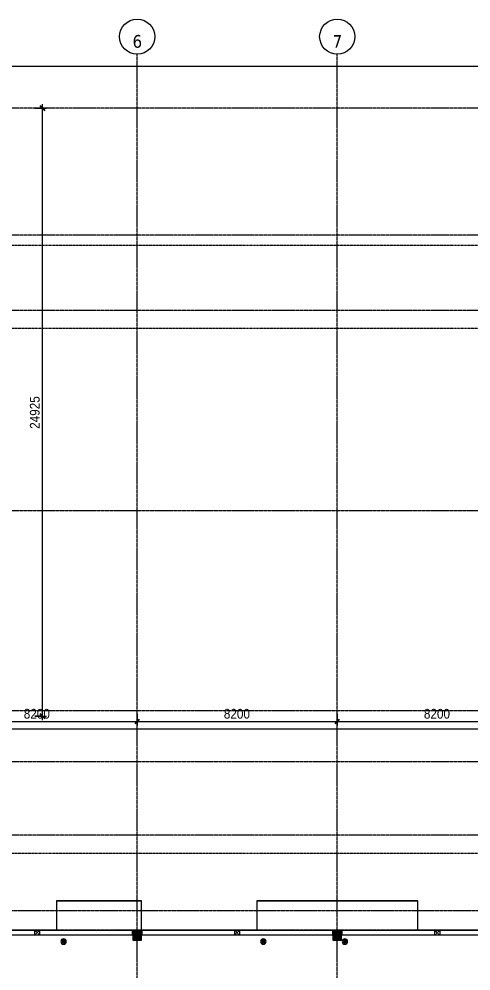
# Model space of a CAD drawing. Header units: millimetres. Extents: x 27447 to 251759, y -15958 to 82948.
# Drawn here: x 56111 to 74634, y 42869 to 81890 of the extents above; entities that cross this region are included whole.
import ezdxf

# ---------------------------------------------------------------- set-up
doc = ezdxf.new("R2010")
doc.units = ezdxf.units.MM
for name, pattern in [('Dash', [6, 3, -3]), ('Dash Dot 3_16_', [7.9375, 4.7625, -1.5875, 0, -1.5875]), ('Grid Line', [22.225, 12.7, -3.175, 3.175, -3.175])]:
    doc.linetypes.add(name, pattern=pattern)
for name, color, linetype, lineweight in [('0-1', 7, 'Continuous', 5), ('A-ANNO-DIMS', 211, 'Continuous', 9), ('A-ANNO-DIMS-160', 211, 'Continuous', 9), ('A-FLOR', 192, 'Continuous', 9), ('A-FLOR-1', 250, 'Continuous', 9), ('A-WALL', 113, 'Continuous', 9), ('G-ANNO-SYMB-1', 111, 'Dash Dot 3_16_', 18), ('G-IMPT', 8, 'Continuous', 9), ('M-EQPM', 50, 'Continuous', 9), ('S-COLS', 52, 'Continuous', 9), ('S-COLS-1', 52, 'Continuous', 5), ('S-COLS-2', 7, 'Continuous', 18), ('S-COLS-HDLN', 52, 'Dash', 9), ('S-GRID-1', 1, 'Grid Line', 9), ('S-GRID-IDEN', 1, 'Continuous', 9)]:
    doc.layers.add(name, color=color, linetype=linetype, lineweight=lineweight)
doc.styles.add('Tahoma_B', font='tahomabd_0.ttf', dxfattribs={"height": 520})
doc.styles.add('UTM Avo', font='UTM Avo.ttf', dxfattribs={"width": 0.9, "height": 400})
doc.dimstyles.new('1_Dim_chi_tiet_2_5', dxfattribs={"dimscale": 304.8, "dimtxt": 399.720379, "dimasz": 0.629921, "dimexe": 0.524934, "dimexo": 0.0625, "dimgap": 0.052493, "dimtad": 1, "dimdec": 0, "dimrnd": 5, "dimzin": 0, "dimdsep": 46, "dimtxsty": 'UTM Avo', "dimblk1": 'OBLIQUE', "dimblk2": 'OBLIQUE', "dimsah": 1, "dimcen": 0.09, "dimdle": 0.524934, "dimazin": 0, "dimtfac": 1, "dimtdec": 4, "dimtix": 1, "dimtmove": 0, "dimatfit": 3, "dimfxl": 1.049869, "dimfxlon": 1, "dimtvp": 1, "dimtolj": 1, "dimtzin": 0, "dimarcsym": 2})

# ---------------------------------------------------------------- blocks, each defined once
blk = doc.blocks.new('NCV_TKTC_KET CAU_rvt-1-TKCS_MB TUM MÁI')
at = {"layer": 'S-COLS-1'}
for points in [[(61128, 44135), (61128, 44535), (60778, 44535), (60778, 44135)], [(69328, 44135), (69328, 44535), (68978, 44535), (68978, 44135)]]:
    blk.add_hatch(color=256, dxfattribs=at).paths.add_polyline_path(points)
at = {"layer": 'A-FLOR-1'}
for p, q in [((61128, 45737), (57653, 45737)), ((57653, 45737), (57653, 44537)), ((61128, 44537), (61128, 45737)), ((72453, 45737), (65853, 45737)), ((65853, 45737), (65853, 44537)), ((72453, 44537), (72453, 45737)), ((61138, 44537), (61128, 44537)), ((73152, 44537), (72453, 44537)), ((77178, 44537), (73352, 44537))]:
    blk.add_line(p, q, dxfattribs=at)
at = {"layer": 'S-COLS-2'}
for p, q in [((61128, 44535), (60778, 44535)), ((60778, 44535), (60778, 44135)), ((61128, 44135), (61128, 44535)), ((69328, 44535), (68978, 44535)), ((68978, 44535), (68978, 44135)), ((69328, 44135), (69328, 44535)), ((60778, 44135), (61128, 44135)), ((68978, 44135), (69328, 44135))]:
    blk.add_line(p, q, dxfattribs=at)
blk = doc.blocks.new('TKTC_XREF_260130_MB TUM MAI - TKTC_XREF_260130_MB TUM MAI_dwg_RD-4167670-TKCS_MB TUM MÁI')
at = {"layer": 'G-IMPT'}
for p, q in [((-75, 0), (75, 0)), ((-53, 53), (53, -53)), ((-53, -53), (53, 53)), ((0, 75), (0, -75))]:
    blk.add_line(p, q, dxfattribs=at)
for radius in [75, 37.5]:
    blk.add_circle((0, 0), radius, dxfattribs=at)
blk = doc.blocks.new('TKTC_XREF_260130_MB TUM MAI - TKTC_XREF_260130_MB TUM MAI_dwg-4167669-TKCS_MB TUM MÁI')
at = {"layer": 'G-IMPT', "flags": 128}
for points in [[(-142014, -816632), (-142024, -816632), (-142024, -815432), (-145499, -815432), (-145499, -816631)], [(-130699, -816632), (-130699, -815432), (-137299, -815432), (-137299, -816631)]]:
    blk.add_lwpolyline(points, dxfattribs=at)
at = {"extrusion": (0, 0, -1), "xscale": 1.5, "yscale": 1.5, "zscale": -1.5, "rotation": 330.0137897223599}
for p in [(145216, -817093), (137030, -817093), (133684, -817093)]:
    blk.add_blockref('TKTC_XREF_260130_MB TUM MAI - TKTC_XREF_260130_MB TUM MAI_dwg_RD-4167670-TKCS_MB TUM MÁI', p, dxfattribs=at)
blk = doc.blocks.new('TKTC_XREF_260130_MB TUM MAI - TKTC_XREF_251221_MB TUM MAI-2041484-TKCS_MB TUM MÁI')
blk.add_blockref('TKTC_XREF_260130_MB TUM MAI - TKTC_XREF_260130_MB TUM MAI_dwg-4167669-TKCS_MB TUM MÁI', (169499, 843934))
blk = doc.blocks.new('G1_SOF - BO TRU - 200x200-3061822-TKCS_MB TUM MÁI')
at = {"layer": 'S-COLS'}
for p, q in [((-100, 100), (100, 100)), ((-100, -100), (-100, 100)), ((100, 100), (100, -100)), ((100, -100), (-100, -100))]:
    blk.add_line(p, q, dxfattribs=at)
at = {"layer": 'S-COLS-HDLN'}
for p, q in [((100, 100), (-100, -100)), ((-100, 100), (100, -100))]:
    blk.add_line(p, q, dxfattribs=at)
blk = doc.blocks.new('TKTC_QUAT HUT KHOI_260130 - TKTC_QUAT HUT KHOI_260130_dwg-4168555-TKCS_MB TUM MÁI')
at = {"layer": 'G-IMPT', "flags": 128}
for points in [[(61137, 44541), (61127, 44541), (61127, 45741), (57652, 45741), (57652, 44541), (52927, 44541), (52927, 45735), (48853, 45735)], [(112053, 45740), (107977, 45740), (107977, 44541), (103252, 44541), (103252, 45741), (99779, 45741), (99779, 44541), (95052, 44541), (95052, 45741), (88452, 45741), (88452, 44541), (83727, 44541), (83727, 45741), (77177, 45741), (77177, 44541), (72452, 44541), (72452, 45741), (65852, 45741), (65852, 44541)]]:
    blk.add_lwpolyline(points, dxfattribs=at)
blk = doc.blocks.new('TKTC_QUAT HUT KHOI_260130 - TKTC_QUAT HUT KHOI_260130-2046036-TKCS_MB TUM MÁI')
blk.add_blockref('TKTC_QUAT HUT KHOI_260130 - TKTC_QUAT HUT KHOI_260130_dwg-4168555-TKCS_MB TUM MÁI', (-33652, -17239))
blk = doc.blocks.new('TKTC_BON NUOC MAI_260130 - TKTC_BON NUOC MAI_260130_dwg-3426650-TKCS_MB TUM MÁI')
at = {"layer": 'G-IMPT', "flags": 128}
blk.add_lwpolyline([(-125974, -816632), (-130699, -816632), (-130699, -815432), (-137299, -815432), (-137299, -816632), (-142024, -816632), (-142024, -815432), (-145499, -815432), (-145499, -816632), (-150224, -816632), (-150224, -815438), (-154299, -815438)], dxfattribs=at)
blk = doc.blocks.new('TKTC_BON NUOC MAI_260130 - TKTC_BON NUOC MAI_260130-2047084-TKCS_MB TUM MÁI')
blk.add_blockref('TKTC_BON NUOC MAI_260130 - TKTC_BON NUOC MAI_260130_dwg-3426650-TKCS_MB TUM MÁI', (169499, 843934))
blk = doc.blocks.new('Grid - M_Grid Head - Circle-353313-TKCS_MB TUM MÁI')
at = {"layer": 'S-GRID-IDEN'}
blk.add_circle((0, 0), 4.5, dxfattribs=at)
blk = doc.blocks.new('DIMBLOCK31-TKCS_MB TUM MÁI')
at = {"layer": 'A-ANNO-DIMS-160'}
for p, q in [((54953, 80280), (54953, 79800)), ((54953, 79960), (54953, 80280)), ((105953, 80280), (105953, 79800)), ((105953, 79960), (105953, 80280)), ((54793, 79960), (106113, 79960))]:
    blk.add_line(p, q, dxfattribs=at)
at = {"layer": 'A-ANNO-DIMS-160', "lineweight": 25}
for p, q in [((54953, 79960), (55049, 80056)), ((105953, 79960), (106049, 80056)), ((54953, 79960), (54857, 79864)), ((105953, 79960), (105857, 79864))]:
    blk.add_line(p, q, dxfattribs=at)
at = {"layer": 'A-ANNO-DIMS-160', "color": 0, "insert": (79768, 80480), "char_height": 400, "width": 1643.29, "attachment_point": 1, "line_spacing_factor": 1.110334, "style": 'UTM Avo'}
blk.add_mtext('51000', dxfattribs=at)
blk = doc.blocks.new('_Oblique')
at = {"color": 0, "linetype": 'ByBlock', "lineweight": -2}
blk.add_line((-0.5, -0.5), (0.5, 0.5), dxfattribs=at)
blk = doc.blocks.new('DIMBLOCK37-TKCS_MB TUM MÁI')
at = {"layer": 'A-ANNO-DIMS-160'}
for p, q in [((56755, 78237), (57235, 78237)), ((57075, 78237), (56755, 78237)), ((57075, 53152), (57075, 78397)), ((56755, 53312), (57235, 53312)), ((57075, 53312), (56755, 53312))]:
    blk.add_line(p, q, dxfattribs=at)
at = {"layer": 'A-ANNO-DIMS-160', "lineweight": 25}
for p, q in [((57075, 78237), (56979, 78333)), ((57075, 78237), (57171, 78141)), ((57075, 53312), (56979, 53408)), ((57075, 53312), (57171, 53216))]:
    blk.add_line(p, q, dxfattribs=at)
at = {"layer": 'A-ANNO-DIMS-160', "color": 0, "insert": (56556, 65090), "char_height": 400, "width": 1643.29, "attachment_point": 1, "rotation": 90, "line_spacing_factor": 1.110334, "style": 'UTM Avo'}
blk.add_mtext('24925', dxfattribs=at)
blk = doc.blocks.new('DIMBLOCK48-TKCS_MB TUM MÁI')
at = {"layer": 'A-ANNO-DIMS-160'}
for p, q in [((48853, 53121), (48853, 52641)), ((48853, 52801), (48853, 53121)), ((112053, 53121), (112053, 52641)), ((112053, 52801), (112053, 53121)), ((48693, 52801), (112213, 52801))]:
    blk.add_line(p, q, dxfattribs=at)
at = {"layer": 'A-ANNO-DIMS-160', "lineweight": 25}
for p, q in [((48853, 52801), (48757, 52705)), ((48853, 52801), (48949, 52897)), ((112053, 52801), (111957, 52705)), ((112053, 52801), (112149, 52897))]:
    blk.add_line(p, q, dxfattribs=at)
at = {"layer": 'A-ANNO-DIMS-160', "color": 0, "insert": (79768, 53321), "char_height": 400, "width": 1643.29, "attachment_point": 1, "line_spacing_factor": 1.110334, "style": 'UTM Avo'}
blk.add_mtext('63200', dxfattribs=at)
blk = doc.blocks.new('DIMBLOCK66-TKCS_MB TUM MÁI')
at = {"layer": 'A-ANNO-DIMS-160', "lineweight": 25}
for p, q in [((52753, 53092), (52657, 52996)), ((52753, 53092), (52849, 53188)), ((60953, 53092), (60857, 52996)), ((60953, 53092), (61049, 53188))]:
    blk.add_line(p, q, dxfattribs=at)
at = {"layer": 'A-ANNO-DIMS-160'}
for p, q in [((52753, 53412), (52753, 52932)), ((52753, 53092), (52753, 53412)), ((52753, 53092), (60953, 53092)), ((60953, 53412), (60953, 52932)), ((60953, 53092), (60953, 53412))]:
    blk.add_line(p, q, dxfattribs=at)
at = {"layer": 'A-ANNO-DIMS-160', "color": 0, "insert": (56305, 53612), "char_height": 400, "width": 1314.64, "attachment_point": 1, "line_spacing_factor": 1.110334, "style": 'UTM Avo'}
blk.add_mtext('8200', dxfattribs=at)
blk = doc.blocks.new('DIMBLOCK67-TKCS_MB TUM MÁI')
at = {"layer": 'A-ANNO-DIMS-160', "lineweight": 25}
for p, q in [((60953, 53092), (60857, 52996)), ((60953, 53092), (61049, 53188)), ((69153, 53092), (69057, 52996)), ((69153, 53092), (69249, 53188))]:
    blk.add_line(p, q, dxfattribs=at)
at = {"layer": 'A-ANNO-DIMS-160'}
for p, q in [((60953, 53412), (60953, 52932)), ((60953, 53092), (60953, 53412)), ((60953, 53092), (69153, 53092)), ((69153, 53412), (69153, 52932)), ((69153, 53092), (69153, 53412))]:
    blk.add_line(p, q, dxfattribs=at)
at = {"layer": 'A-ANNO-DIMS-160', "color": 0, "insert": (64505, 53612), "char_height": 400, "width": 1314.64, "attachment_point": 1, "line_spacing_factor": 1.110334, "style": 'UTM Avo'}
blk.add_mtext('8200', dxfattribs=at)
blk = doc.blocks.new('DIMBLOCK68-TKCS_MB TUM MÁI')
at = {"layer": 'A-ANNO-DIMS-160', "lineweight": 25}
for p, q in [((69153, 53092), (69057, 52996)), ((69153, 53092), (69249, 53188)), ((77353, 53092), (77257, 52996)), ((77353, 53092), (77449, 53188))]:
    blk.add_line(p, q, dxfattribs=at)
at = {"layer": 'A-ANNO-DIMS-160'}
for p, q in [((69153, 53412), (69153, 52932)), ((69153, 53092), (69153, 53412)), ((69153, 53092), (77353, 53092)), ((77353, 53412), (77353, 52932)), ((77353, 53092), (77353, 53412))]:
    blk.add_line(p, q, dxfattribs=at)
at = {"layer": 'A-ANNO-DIMS-160', "color": 0, "insert": (72705, 53612), "char_height": 400, "width": 1314.64, "attachment_point": 1, "line_spacing_factor": 1.110334, "style": 'UTM Avo'}
blk.add_mtext('8200', dxfattribs=at)

msp = doc.modelspace()

# ---------------------------------------------------------------- linework, layer by layer
at = {"layer": 'A-FLOR'}
for p, q in [((60777.6, 44337.4), (60767.6, 44337.4)), ((61137.6, 44337.4), (61127.6, 44337.4)), ((68977.6, 44337.4), (68967.6, 44337.4)), ((69337.6, 44337.4), (69327.6, 44337.4))]:
    msp.add_line(p, q, dxfattribs=at)
at = {"layer": 'A-WALL'}
for p, q in [((52937.6, 44536.9), (60767.5, 44536.9)), ((60767.6, 44336.9), (60767.5, 44536.9)), ((61137.6, 44537.4), (68967.5, 44537.4)), ((61137.6, 44537.4), (61137.6, 44337.4)), ((68967.6, 44337.4), (68967.5, 44537.4)), ((69337.6, 44536.1), (77167.5, 44536.1)), ((69337.6, 44536.1), (69337.6, 44336.1)), ((60767.6, 44336.9), (52937.6, 44336.9)), ((68967.6, 44337.4), (61137.6, 44337.4)), ((77167.6, 44336.1), (69337.6, 44336.1))]:
    msp.add_line(p, q, dxfattribs=at)
at = {"layer": 'G-ANNO-SYMB-1'}
for p, q in [((27827.8, 72614.1), (133630.6, 72614.1)), ((27827.8, 69211.5), (133630.6, 69211.5)), ((27827.8, 47691.5), (133630.6, 47691.5))]:
    msp.add_line(p, q, dxfattribs=at)
at = {"layer": 'S-GRID-1'}
for p, q in [((128131.3, 78236.9), (34592.6, 78236.9)), ((60952.6, 19295.8), (60952.6, 76449.5)), ((69152.6, 19295.8), (69152.6, 76449.5)), ((128131.3, 73036.9), (34592.6, 73036.9)), ((128131.3, 69936.9), (34592.6, 69936.9)), ((128131.3, 61736.9), (34592.6, 61736.9)), ((128131.3, 53536.9), (34592.6, 53536.9)), ((128131.3, 51436.9), (34592.6, 51436.9)), ((128131.3, 48436.9), (34592.6, 48436.9)), ((126099.3, 45336.9), (36624.6, 45336.9)), ((128131.3, 44536.9), (34592.6, 44536.9))]:
    msp.add_line(p, q, dxfattribs=at)

# ---------------------------------------------------------------- block references
at = {"layer": '0-1'}
msp.add_blockref('NCV_TKTC_KET CAU_rvt-1-TKCS_MB TUM MÁI', (0, 0), dxfattribs=at)
at = {"layer": 'M-EQPM'}
for name, p in [('TKTC_BON NUOC MAI_260130 - TKTC_BON NUOC MAI_260130-2047084-TKCS_MB TUM MÁI', (33652.6, 17236.9)), ('TKTC_QUAT HUT KHOI_260130 - TKTC_QUAT HUT KHOI_260130-2046036-TKCS_MB TUM MÁI', (33652.6, 17235.3)), ('TKTC_XREF_260130_MB TUM MAI - TKTC_XREF_251221_MB TUM MAI-2041484-TKCS_MB TUM MÁI', (33652.6, 17233.6))]:
    msp.add_blockref(name, p, dxfattribs=at)
at = {"layer": 'S-COLS'}
for p in [(56852.5, 44436.9), (65052.5, 44436.9), (73252.5, 44436.9)]:
    msp.add_blockref('G1_SOF - BO TRU - 200x200-3061822-TKCS_MB TUM MÁI', p, dxfattribs=at)
at = {"layer": 'S-GRID-IDEN', "xscale": 159.9999999999999, "yscale": 159.9999999999999, "zscale": 159.9999999999999}
for p in [(60952.6, 81169.5), (69152.6, 81169.5)]:
    msp.add_blockref('Grid - M_Grid Head - Circle-353313-TKCS_MB TUM MÁI', p, dxfattribs=at)

# ---------------------------------------------------------------- dimensions: what is measured, and where the dimension line sits
at = {"layer": 'A-ANNO-DIMS'}
dim = msp.add_linear_dim(base=(57075.2, 78236.9), p1=(56755.2, 53311.9), p2=(56755.2, 78236.9), angle=90, dimstyle='1_Dim_chi_tiet_2_5', override={"dimpost": '<>', "dimfxl": 24925}, dxfattribs=at)
dim.commit()
dim.dimension.update_dxf_attribs({"geometry": 'DIMBLOCK37-TKCS_MB TUM MÁI', "text_midpoint": (56852.2, 65774.4)})
for base, p1, p2, override, picture, middle in [((60952.6, 53092), (52752.6, 53412), (60952.6, 53412), {"dimpost": '<>', "dimfxl": 8200}, 'DIMBLOCK66-TKCS_MB TUM MÁI', (56852.6, 53315)), ((69152.6, 53092), (60952.6, 53412), (69152.6, 53412), {"dimpost": '<>', "dimfxl": 8200}, 'DIMBLOCK67-TKCS_MB TUM MÁI', (65052.6, 53315)), ((77352.6, 53092), (69152.6, 53412), (77352.6, 53412), {"dimpost": '<>', "dimfxl": 8200}, 'DIMBLOCK68-TKCS_MB TUM MÁI', (73252.6, 53315)), ((112052.6, 52801), (48852.6, 53121), (112052.6, 53121), {"dimpost": '<>', "dimfxl": 63200.07133}, 'DIMBLOCK48-TKCS_MB TUM MÁI', (80452.6, 53024))]:
    dim = msp.add_linear_dim(base=base, p1=p1, p2=p2, dimstyle='1_Dim_chi_tiet_2_5', override=override, dxfattribs=at)
    dim.commit()
    dim.dimension.update_dxf_attribs({"geometry": picture, "text_midpoint": middle})

# ---------------------------------------------------------------- next in the draw order: texts
at = {"layer": 'S-GRID-IDEN', "char_height": 520, "width": 465.6, "attachment_point": 5, "line_spacing_factor": 0.996129, "style": 'Tahoma_B', "bg_fill": 3, "box_fill_scale": 1.25, "bg_fill_color": 256, "bg_fill_true_color": 13158600, "bg_fill_transparency": 0}
for s, insert in [('\\pt2031.9988,4063.9976,6096.0016,8128.0004,10159.9992,12191.998,14224.002,16256.0008,18287.9996,20319.9984,22352.0024,24384.0012,26416,28447.9988,30479.9976,32512.0016,34544.0004,36575.9992,38607.998,40640.002,42672.0008,44703.9996,46735.9984,48768.0024,50800.0012,52832,54863.9988,56895.9976,58928.0016,60960.0004,62991.9992,65023.998;6', (60960.1, 80969.8)), ('\\pt2031.9988,4063.9976,6096.0016,8128.0004,10159.9992,12191.998,14224.002,16256.0008,18287.9996,20319.9984,22352.0024,24384.0012,26416,28447.9988,30479.9976,32512.0016,34544.0004,36575.9992,38607.998,40640.002,42672.0008,44703.9996,46735.9984,48768.0024,50800.0012,52832,54863.9988,56895.9976,58928.0016,60960.0004,62991.9992,65023.998;7', (69160.1, 80969.8))]:
    msp.add_mtext(s, dxfattribs=dict(at, insert=insert))

# ---------------------------------------------------------------- next in the draw order: linework, layer by layer
at = {"layer": 'S-GRID-1'}
for p, q in [((60952.6, 76449.5), (60952.6, 80449.5)), ((69152.6, 76449.5), (69152.6, 80449.5))]:
    msp.add_line(p, q, dxfattribs=at)

# ---------------------------------------------------------------- next in the draw order: dimensions: what is measured, and where the dimension line sits
at = {"layer": 'A-ANNO-DIMS'}
dim = msp.add_linear_dim(base=(105952.6, 79960.4), p1=(54952.6, 80280.4), p2=(105952.6, 80280.4), dimstyle='1_Dim_chi_tiet_2_5', override={"dimpost": '<>', "dimfxl": 51000}, dxfattribs=at)
dim.commit()
dim.dimension.update_dxf_attribs({"geometry": 'DIMBLOCK31-TKCS_MB TUM MÁI', "text_midpoint": (80452.6, 80183.4)})

doc.saveas('drawing.dxf')
